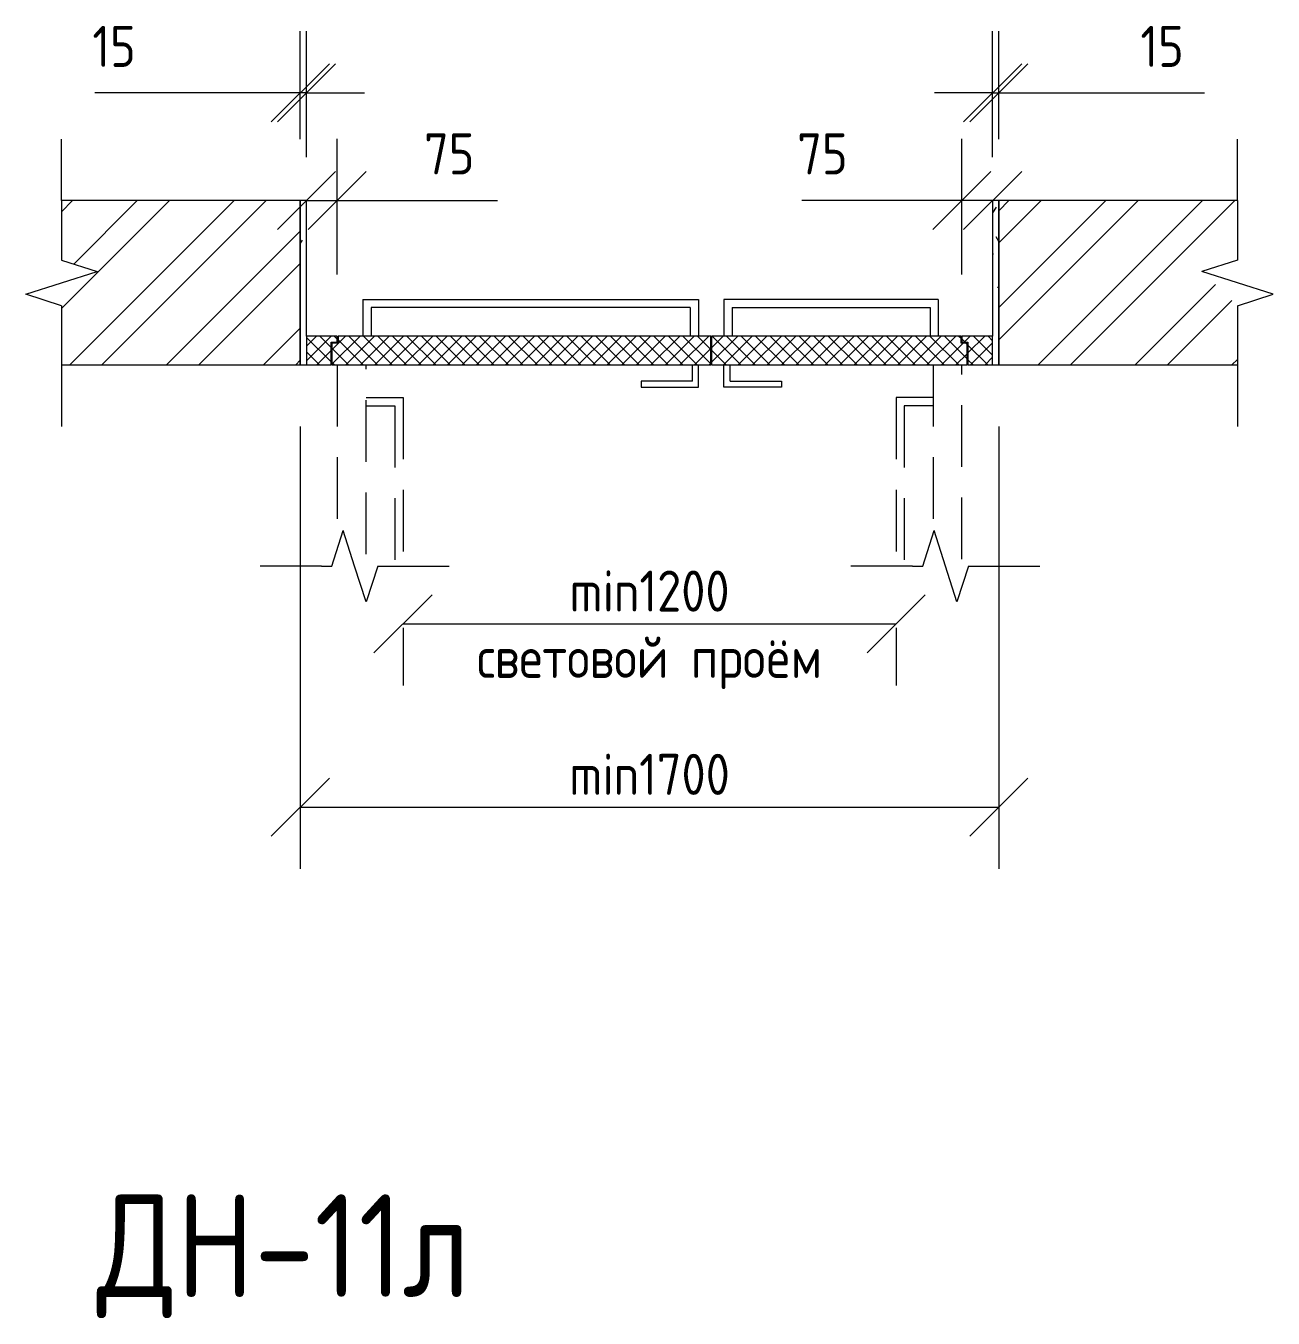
# Model space of a CAD drawing. Header units: millimetres. Extents: x -11345 to 411485, y -9810 to 73012.
# Drawn here: x -2335.1 to -2274.4, y 70954.5 to 71017.4 of the extents above; entities that cross this region are included whole.
import ezdxf

# ---------------------------------------------------------------- set-up
doc = ezdxf.new("R2010")
doc.units = ezdxf.units.MM
doc.linetypes.add('ADSK_Штриховая_ш3 п1_5', pattern=[4.5, 3, -1.5])
for name, color, linetype, lineweight in [('Аннотация', 7, 'Continuous', 18), ('Заголовки', 7, 'Continuous', 20), ('Размеры', 7, 'Continuous', 5), ('Узлы', 7, 'Continuous', 18)]:
    doc.layers.add(name, color=color, linetype=linetype, lineweight=lineweight)
doc.layers.add('Линии', color=7, linetype='Continuous', lineweight=9, true_color=0x00a600)
doc.styles.add('GOST Common_3', font='GOST_Common.ttf', dxfattribs={"width": 0.9, "height": 250})
doc.styles.add('GOST Common_5', font='GOST_Common.ttf', dxfattribs={"width": 0.9, "height": 100})
doc.styles.add('GOST Common_6', font='GOST_Common.ttf', dxfattribs={"width": 0.9, "height": 200})
doc.dimstyles.new('ADSK_Основной_2_5_мм_Округление_до_1_мм', dxfattribs={"dimscale": 304.8, "dimtxt": 250, "dimasz": 0.4639107611548557, "dimexe": 0.4921259842519685, "dimexo": 0.4921259842519685, "dimgap": 0.09842519685039369, "dimtad": 1, "dimdec": 0, "dimdsep": 46, "dimtxsty": 'GOST Common_3', "dimblk1": 'OBLIQUE', "dimblk2": 'OBLIQUE', "dimsah": 1, "dimcen": 0.09, "dimdle": 0.4921259842519685, "dimazin": 2, "dimtfac": 1, "dimtdec": 0, "dimtix": 1, "dimtmove": 0, "dimatfit": 3, "dimfxl": 1, "dimtvp": 1, "dimtolj": 1, "dimtzin": 0, "dimlwd": 20, "dimlwe": 20, "dimarcsym": 2})
doc.dimstyles.new('ADSK_Основной_2_5_мм_Округление_до_1_мм_1', dxfattribs={"dimscale": 304.8, "dimtxt": 251.4287490705518, "dimasz": 0.4639107611548557, "dimexe": 0.4921259842519685, "dimexo": 0.4921259842519685, "dimgap": 0.09842519685039369, "dimtad": 1, "dimdec": 0, "dimdsep": 46, "dimtxsty": 'GOST Common_3', "dimblk1": 'OBLIQUE', "dimblk2": 'OBLIQUE', "dimsah": 1, "dimcen": 0.09, "dimdle": 0.4921259842519685, "dimazin": 2, "dimtfac": 1, "dimtdec": 4, "dimtix": 1, "dimtmove": 1, "dimatfit": 3, "dimfxl": 1, "dimtvp": 1, "dimtolj": 1, "dimtzin": 0, "dimlwd": 20, "dimlwe": 20, "dimarcsym": 2})
pattern_1 = [(45, (-2307.06812845764, 70970.23221103258), (-0.3535533905932738, 0.3535533905932738), []), (135, (-2307.06812845764, 70970.23221103258), (-0.3535533905932738, -0.3535533905932737), [])]

# ---------------------------------------------------------------- blocks, each defined once
blk = doc.blocks.new('ADSK_Обрыв_Линия - По умолчанию-6396943-ДН-6л')
at = {"layer": 'Узлы'}
for p, q in [((-1314.115245592742, 1934.672042159568), (-1314.115245592743, 1789.672042159567)), ((-1314.115245592743, 1678.363369873213), (-1314.115245592743, 1534.672042159568))]:
    blk.add_line(p, q, dxfattribs=at)
blk = doc.blocks.new('ADSK_Обрыв_Линия - По умолчанию-6397007-ДН-6л')
at = {"layer": 'Узлы'}
for p, q in [((1548.155534503282, 1934.672042159569), (1548.155534503282, 1789.672042159568)), ((1548.155534503282, 1678.363369873214), (1548.155534503281, 1534.672042159569))]:
    blk.add_line(p, q, dxfattribs=at)
blk = doc.blocks.new('ADSK_Обрыв_Линия - По умолчанию-6400390-ДН-6л')
at = {"layer": 'Узлы'}
for p, q in [((-680.8444654967202, 1044.672042159568), (-655.8444654967226, 1044.672042159568)), ((-544.535793210368, 1044.672042159568), (-520.8444654967216, 1044.672042159567))]:
    blk.add_line(p, q, dxfattribs=at)
blk = doc.blocks.new('_Oblique')
at = {"color": 0, "linetype": 'ByBlock', "lineweight": -2}
blk.add_line((-0.5, -0.5), (0.5, 0.5), dxfattribs=at)
blk = doc.blocks.new('*D776')
at = {"layer": 'Defpoints', "color": 0, "transparency": 16777216}
for p in [(-2321.425017767574, 71014.17009945876), (-2321.725017767574, 71008.92565187578), (-2321.425017767574, 71008.92565187578)]:
    blk.add_point(p, dxfattribs=at)
at = {"layer": 'Размеры', "color": 0, "transparency": 16777216}
for p, q in [((-2321.725017767574, 71011.92565187578), (-2321.725017767574, 71017.17009945876)), ((-2321.425017767574, 71011.92565187578), (-2321.425017767574, 71017.17009945876)), ((-2321.725017767574, 71014.17009945876), (-2331.731017767574, 71014.17009945876)), ((-2321.425017767574, 71014.17009945876), (-2321.725017767574, 71014.17009945876)), ((-2321.425017767574, 71014.17009945876), (-2318.597017767574, 71014.17009945876))]:
    blk.add_line(p, q, dxfattribs=at)
at = {"layer": 'Размеры', "color": 0, "transparency": 16777216, "xscale": 2.828, "yscale": 2.828, "zscale": 2.828}
blk.add_blockref('_Oblique', (-2321.725017767574, 71014.17009945876), dxfattribs=at)
at = {"layer": 'Размеры', "color": 0, "transparency": 16777216, "xscale": 2.828, "yscale": 2.828, "zscale": 2.828, "rotation": 180}
blk.add_blockref('_Oblique', (-2321.425017767574, 71014.17009945876), dxfattribs=at)
at = {"layer": 'Размеры', "color": 0, "lineweight": 20, "transparency": 16777216, "insert": (-2331.841866363315, 71017.43676612542), "char_height": 2, "width": 3.221697191480291, "attachment_point": 1, "line_spacing_factor": 1.022761013168346, "style": 'GOST Common_5'}
blk.add_mtext('\\A1;15', dxfattribs=at)
blk = doc.blocks.new('*D777')
at = {"layer": 'Defpoints', "color": 0, "transparency": 16777216}
for p in [(-2287.725017767574, 71014.17009945876), (-2288.025017767574, 71008.92565187578), (-2287.725017767574, 71008.92565187578)]:
    blk.add_point(p, dxfattribs=at)
at = {"layer": 'Размеры', "color": 0, "transparency": 16777216}
for p, q in [((-2288.025017767574, 71011.92565187578), (-2288.025017767574, 71017.17009945876)), ((-2287.725017767574, 71011.92565187578), (-2287.725017767574, 71017.17009945876)), ((-2288.025017767574, 71014.17009945876), (-2290.853017767574, 71014.17009945876)), ((-2288.025017767574, 71014.17009945876), (-2287.725017767574, 71014.17009945876)), ((-2287.725017767574, 71014.17009945876), (-2277.719017767574, 71014.17009945876))]:
    blk.add_line(p, q, dxfattribs=at)
at = {"layer": 'Размеры', "color": 0, "transparency": 16777216, "xscale": 2.828, "yscale": 2.828, "zscale": 2.828}
blk.add_blockref('_Oblique', (-2288.025017767574, 71014.17009945876), dxfattribs=at)
at = {"layer": 'Размеры', "color": 0, "transparency": 16777216, "xscale": 2.828, "yscale": 2.828, "zscale": 2.828, "rotation": 180}
blk.add_blockref('_Oblique', (-2287.725017767574, 71014.17009945876), dxfattribs=at)
at = {"layer": 'Размеры', "color": 0, "lineweight": 20, "transparency": 16777216, "insert": (-2280.829866363315, 71017.43676612542), "char_height": 2, "width": 3.221697191480291, "attachment_point": 1, "line_spacing_factor": 1.022761013168346, "style": 'GOST Common_5'}
blk.add_mtext('\\A1;15', dxfattribs=at)
blk = doc.blocks.new('*D778')
at = {"layer": 'Defpoints', "color": 0, "transparency": 16777216}
for p in [(-2319.925017767574, 71008.93788476095), (-2321.425017767574, 71008.03732965633), (-2319.925017767574, 71002.32565187577)]:
    blk.add_point(p, dxfattribs=at)
at = {"layer": 'Размеры', "color": 0, "transparency": 16777216}
for p, q in [((-2321.425017767574, 71011.03732965633), (-2321.425017767574, 71011.93788476095)), ((-2319.925017767574, 71005.32565187577), (-2319.925017767574, 71011.93788476095)), ((-2321.434860287259, 71008.93788476095), (-2319.925017767574, 71008.93788476095)), ((-2319.925017767574, 71008.93788476095), (-2312.131335949392, 71008.93788476095))]:
    blk.add_line(p, q, dxfattribs=at)
at = {"layer": 'Размеры', "color": 0, "transparency": 16777216, "xscale": 2.828, "yscale": 2.828, "zscale": 2.828, "rotation": 180}
blk.add_blockref('_Oblique', (-2321.425017767574, 71008.93788476095), dxfattribs=at)
at = {"layer": 'Размеры', "color": 0, "transparency": 16777216, "xscale": 2.828, "yscale": 2.828, "zscale": 2.828}
blk.add_blockref('_Oblique', (-2319.925017767574, 71008.93788476095), dxfattribs=at)
at = {"layer": 'Размеры', "color": 0, "lineweight": 20, "transparency": 16777216, "insert": (-2315.699352914663, 71012.20455142761), "char_height": 2, "width": 3.784215748722881, "attachment_point": 1, "line_spacing_factor": 1.022761013168346, "style": 'GOST Common_5'}
blk.add_mtext('\\A1;75', dxfattribs=at)
blk = doc.blocks.new('*D779')
at = {"layer": 'Defpoints', "color": 0, "transparency": 16777216}
for p in [(-2288.025017767574, 71008.93788476095), (-2288.025017767574, 71008.03732965633), (-2289.525017767574, 71002.32565187577)]:
    blk.add_point(p, dxfattribs=at)
at = {"layer": 'Размеры', "color": 0, "transparency": 16777216}
for p, q in [((-2289.525017767574, 71005.32565187577), (-2289.525017767574, 71011.93788476095)), ((-2288.025017767574, 71011.03732965633), (-2288.025017767574, 71011.93788476095)), ((-2289.525017767574, 71008.93788476095), (-2297.318699585756, 71008.93788476095)), ((-2288.025017767574, 71008.93788476095), (-2289.53486028726, 71008.93788476095))]:
    blk.add_line(p, q, dxfattribs=at)
at = {"layer": 'Размеры', "color": 0, "transparency": 16777216, "xscale": 2.828, "yscale": 2.828, "zscale": 2.828, "rotation": 180}
blk.add_blockref('_Oblique', (-2289.525017767574, 71008.93788476095), dxfattribs=at)
at = {"layer": 'Размеры', "color": 0, "transparency": 16777216, "xscale": 2.828, "yscale": 2.828, "zscale": 2.828}
blk.add_blockref('_Oblique', (-2288.025017767574, 71008.93788476095), dxfattribs=at)
at = {"layer": 'Размеры', "color": 0, "lineweight": 20, "transparency": 16777216, "insert": (-2297.534898369208, 71012.20455142761), "char_height": 2, "width": 3.784215748722881, "attachment_point": 1, "line_spacing_factor": 1.022761013168346, "style": 'GOST Common_5'}
blk.add_mtext('\\A1;75', dxfattribs=at)
blk = doc.blocks.new('*D780')
at = {"layer": 'Defpoints', "color": 0, "transparency": 16777216}
for p in [(-2316.725017767574, 70991.12565187577), (-2292.725017767574, 70991.12565187577), (-2292.725017767574, 70988.31142519953)]:
    blk.add_point(p, dxfattribs=at)
at = {"layer": 'Размеры', "color": 0, "transparency": 16777216}
for p, q in [((-2316.734860287259, 70988.31142519953), (-2292.715175247889, 70988.31142519953)), ((-2316.725017767574, 70988.12565187577), (-2316.725017767574, 70985.31142519953)), ((-2292.725017767574, 70988.12565187577), (-2292.725017767574, 70985.31142519953))]:
    blk.add_line(p, q, dxfattribs=at)
at = {"layer": 'Размеры', "color": 0, "transparency": 16777216, "xscale": 2.828, "yscale": 2.828, "zscale": 2.828, "rotation": 180}
blk.add_blockref('_Oblique', (-2316.725017767574, 70988.31142519953), dxfattribs=at)
at = {"layer": 'Размеры', "color": 0, "transparency": 16777216, "xscale": 2.828, "yscale": 2.828, "zscale": 2.828}
blk.add_blockref('_Oblique', (-2292.725017767574, 70988.31142519953), dxfattribs=at)
at = {"layer": 'Размеры', "color": 0, "lineweight": 20, "transparency": 16777216, "char_height": 2, "width": 25.97812973447599, "attachment_point": 5, "style": 'GOST Common_5'}
for s, insert in [('\\A1;min1200', (-2304.725017767574, 70989.91142519953)), ('\\A1;световой проём', (-2304.725017767574, 70986.41142519952))]:
    blk.add_mtext(s, dxfattribs=dict(at, insert=insert))
blk = doc.blocks.new('*D828')
at = {"layer": 'Defpoints', "color": 0, "transparency": 16777216}
for p in [(-2321.725017767574, 71000.92565187578), (-2287.725017767574, 71000.92565187578), (-2287.725017767574, 70979.38667103501)]:
    blk.add_point(p, dxfattribs=at)
at = {"layer": 'Размеры', "color": 0, "transparency": 16777216}
for p, q in [((-2321.725017767574, 70997.92565187578), (-2321.725017767574, 70976.38667103501)), ((-2287.725017767574, 70997.92565187578), (-2287.725017767574, 70976.38667103501)), ((-2321.734860287259, 70979.38667103501), (-2287.715175247889, 70979.38667103501))]:
    blk.add_line(p, q, dxfattribs=at)
at = {"layer": 'Размеры', "color": 0, "transparency": 16777216, "xscale": 2.828, "yscale": 2.828, "zscale": 2.828, "rotation": 180}
blk.add_blockref('_Oblique', (-2321.725017767574, 70979.38667103501), dxfattribs=at)
at = {"layer": 'Размеры', "color": 0, "transparency": 16777216, "xscale": 2.828, "yscale": 2.828, "zscale": 2.828}
blk.add_blockref('_Oblique', (-2287.725017767574, 70979.38667103501), dxfattribs=at)
at = {"layer": 'Размеры', "color": 0, "lineweight": 20, "transparency": 16777216, "insert": (-2304.725017767574, 70980.98667103502), "char_height": 2, "width": 7.005912940203172, "attachment_point": 5, "style": 'GOST Common_5'}
blk.add_mtext('\\A1;min1700', dxfattribs=at)

msp = doc.modelspace()

# ---------------------------------------------------------------- hatches: boundary and pattern name
at = {"layer": 'Узлы', "lineweight": 9}
h = msp.add_hatch(dxfattribs=at)
h.set_pattern_fill('FP_2', color=256, scale=0.02, style=0, pattern_type=2)
h.set_pattern_definition([(45, (-2307.06812845764, 70970.23221103258), (-2.357310160712841, 2.357310160712841), []), (45, (-2305.49658845764, 70970.23221103258), (-2.357310160712841, 2.357310160712841), [])])
h.paths.add_polyline_path([(-2277.837068575143, 71000.92565187578), (-2276.105017767574, 71000.92565187578), (-2276.105017767574, 71003.79947843004), (-2277.837068575143, 71005.47565187578), (-2276.105017767574, 71006.02565187577), (-2276.105017767574, 71008.92565187578), (-2287.725017767574, 71008.92565187578), (-2287.725017767574, 71000.92565187578)])
h.paths.add_polyline_path([(-2333.350433369495, 71000.92565187578), (-2321.725017767574, 71000.92565187578), (-2321.725017767574, 71008.92565187578), (-2333.350433369495, 71008.92565187578), (-2333.350433369495, 71006.02565187577), (-2331.618382561926, 71005.47565187578), (-2333.350433369495, 71003.79947843004)])
h = msp.add_hatch(dxfattribs=at)
h.set_pattern_fill('FP_4', color=256, scale=0.02, style=0, pattern_type=2)
h.set_pattern_definition([(0, (-2307.06812845764, 70970.23221103258), (4.064, 1.016), [0.33528, -2.71272, 0.33528, -2.71272, -16.256]), (0, (-2307.06812845764, 70970.23221103258), (4.064, 1.016), [-6.096, 0.33528, -5.76072, 0.33528, -2.71272, -7.112000000000001]), (0, (-2307.06812845764, 70970.23221103258), (4.064, 1.016), [-15.24, 0.33528, -1.69672, 0.33528, -4.74472]), (120, (-2305.54412845764, 70970.74021103258), (-2.911881810244989, 3.011527240979959), [0.3352799999999994, -2.712719999999995, 0.3352799999999994, -2.712719999999995, -16.25599999999998]), (120, (-2305.54412845764, 70970.74021103258), (-2.911881810244989, 3.011527240979959), [-6.095999999999991, 0.3352799999999994, -5.760719999999991, 0.3352799999999994, -2.712719999999995, -7.111999999999991]), (120, (-2305.54412845764, 70970.74021103258), (-2.911881810244989, 3.011527240979959), [-15.23999999999998, 0.3352799999999994, -1.696719999999998, 0.3352799999999994, -4.744719999999994]), (240, (-2305.03612845764, 70972.77221103258), (-1.152118189755009, -4.027527240979959), [0.33528, -2.71272, 0.33528, -2.71272, -16.256]), (240, (-2305.03612845764, 70972.77221103258), (-1.152118189755009, -4.027527240979959), [-6.096, 0.33528, -5.76072, 0.33528, -2.71272, -7.112000000000001]), (240, (-2305.03612845764, 70972.77221103258), (-1.152118189755009, -4.027527240979959), [-15.24, 0.33528, -1.69672, 0.33528, -4.74472])])
h.paths.add_polyline_path([(-2287.725017767574, 71000.92565187578), (-2287.725017767574, 71008.92565187578), (-2288.025017767574, 71008.92565187578), (-2288.025017767574, 71000.92565187578)])
h.paths.add_polyline_path([(-2321.725017767574, 71000.92565187578), (-2321.425017767574, 71000.92565187578), (-2321.425017767574, 71008.92565187578), (-2321.725017767574, 71008.92565187578), (-2321.725017767574, 71001.98565187577)])
h = msp.add_hatch(dxfattribs=at)
h.set_pattern_fill('FP_3', color=256, scale=0.02, style=0, pattern_type=2)
h.set_pattern_definition(pattern_1)
h.paths.add_polyline_path([(-2289.225017767574, 71000.92565187578), (-2288.025017767574, 71000.92565187578), (-2288.025017767574, 71002.32565187577), (-2289.525017767574, 71002.32565187577), (-2289.525017767574, 71002.02565187577), (-2289.225017767574, 71002.02565187577), (-2289.225017767574, 71001.98565187577)])
h.paths.add_polyline_path([(-2320.225017767574, 71000.92565187578), (-2320.225017767574, 71002.02565187577), (-2319.925017767574, 71002.02565187577), (-2319.925017767574, 71002.32565187577), (-2321.425017767574, 71002.32565187577), (-2321.425017767574, 71000.92565187578)])
h = msp.add_hatch(dxfattribs=at)
h.set_pattern_fill('FP_3', color=256, scale=0.02, style=0, pattern_type=2)
h.set_pattern_definition(pattern_1)
h.paths.add_polyline_path([(-2301.705017767574, 71000.92565187578), (-2289.265017767574, 71000.92565187578), (-2289.265017767574, 71001.98565187577), (-2289.565017767574, 71001.98565187577), (-2289.565017767574, 71002.32565187577), (-2301.705017767574, 71002.32565187577), (-2301.705017767574, 71001.98565187577)])
h.paths.add_polyline_path([(-2320.185017767574, 71000.92565187578), (-2301.745017767574, 71000.92565187578), (-2301.745017767574, 71002.32565187577), (-2319.885017767574, 71002.32565187577), (-2319.885017767574, 71001.98565187577), (-2320.185017767574, 71001.98565187577)])

# ---------------------------------------------------------------- linework, layer by layer
at = {"layer": 'Аннотация'}
for p, q in [((-2333.350433369495, 71008.92565187578), (-2333.350433369495, 71011.92565187578)), ((-2276.105017767574, 71008.92565187578), (-2276.105017767574, 71011.92565187578)), ((-2333.350433369495, 71006.02565187577), (-2331.618382561926, 71005.47565187576)), ((-2333.350433369495, 71006.02565187577), (-2331.618382561926, 71005.47565187576)), ((-2276.105017767574, 71006.02565187577), (-2277.837068575143, 71005.47565187576)), ((-2276.105017767574, 71006.02565187577), (-2277.837068575143, 71005.47565187576)), ((-2333.350433369497, 71004.92565187578), (-2331.618382561926, 71005.47565187576)), ((-2276.105017767572, 71004.92565187578), (-2277.837068575143, 71005.47565187576)), ((-2335.083436106454, 71004.36256515291), (-2333.350433369498, 71004.92565187578)), ((-2335.083436106454, 71004.36256515291), (-2333.350433369493, 71004.92565187578)), ((-2333.350433369495, 71003.79947843004), (-2335.083436106454, 71004.36256515291)), ((-2333.350433369495, 71003.79947843004), (-2335.083436106454, 71004.36256515291)), ((-2274.372015030615, 71004.36256515291), (-2276.105017767571, 71004.92565187578)), ((-2274.372015030615, 71004.36256515291), (-2276.105017767577, 71004.92565187578)), ((-2276.105017767574, 71003.79947843004), (-2274.372015030615, 71004.36256515291)), ((-2276.105017767574, 71003.79947843004), (-2274.372015030615, 71004.36256515291)), ((-2333.350433369495, 71000.92565187578), (-2333.350433369495, 70997.92565187578)), ((-2276.105017767574, 71000.92565187578), (-2276.105017767574, 70997.92565187578)), ((-2320.185017767574, 70991.12565187577), (-2319.635017767574, 70992.85770268334)), ((-2320.185017767574, 70991.12565187577), (-2319.635017767574, 70992.85770268334)), ((-2319.085017767574, 70991.12565187577), (-2319.635017767574, 70992.85770268334)), ((-2291.425017767574, 70991.12565187577), (-2290.875017767574, 70992.85770268334)), ((-2291.425017767574, 70991.12565187577), (-2290.875017767574, 70992.85770268334)), ((-2290.325017767574, 70991.12565187577), (-2290.875017767574, 70992.85770268334)), ((-2320.685017767574, 70991.12565187577), (-2323.685017767574, 70991.12565187577)), ((-2318.521931044711, 70989.39264913881), (-2319.085017767573, 70991.12565187577)), ((-2318.521931044711, 70989.39264913881), (-2319.085017767575, 70991.12565187577)), ((-2317.958844321847, 70991.12565187577), (-2318.521931044711, 70989.39264913881)), ((-2317.958844321847, 70991.12565187577), (-2318.521931044711, 70989.39264913881)), ((-2317.485017767574, 70991.12565187577), (-2314.485017767574, 70991.12565187577)), ((-2291.925017767574, 70991.12565187577), (-2294.925017767574, 70991.12565187577)), ((-2289.761931044711, 70989.39264913881), (-2290.325017767573, 70991.12565187577)), ((-2289.761931044711, 70989.39264913881), (-2290.325017767575, 70991.12565187577)), ((-2289.198844321847, 70991.12565187577), (-2289.761931044711, 70989.39264913881)), ((-2289.198844321847, 70991.12565187577), (-2289.761931044711, 70989.39264913881)), ((-2288.725017767574, 70991.12565187577), (-2285.725017767574, 70991.12565187577))]:
    msp.add_line(p, q, dxfattribs=at)
at = {"layer": 'Линии', "color": 7}
for p, q in [((-2321.725017767574, 71008.92565187578), (-2333.350433369495, 71008.92565187578)), ((-2321.725017767574, 71000.92565187578), (-2321.725017767574, 71008.92565187578)), ((-2321.425017767574, 71008.92565187578), (-2321.725017767574, 71008.92565187578)), ((-2321.725017767574, 71008.92565187578), (-2321.725017767574, 71000.92565187578)), ((-2321.425017767574, 71002.32565187577), (-2321.425017767574, 71008.92565187578)), ((-2287.725017767574, 71008.92565187578), (-2288.025017767574, 71008.92565187578)), ((-2288.025017767574, 71008.92565187578), (-2288.025017767574, 71002.32565187577)), ((-2276.105017767574, 71008.92565187578), (-2287.725017767574, 71008.92565187578)), ((-2287.725017767574, 71008.92565187578), (-2287.725017767574, 71000.92565187578)), ((-2287.725017767574, 71000.92565187578), (-2287.725017767574, 71008.92565187578)), ((-2319.925017767574, 71002.32565187577), (-2321.425017767574, 71002.32565187577)), ((-2321.425017767574, 71002.32565187577), (-2321.425017767574, 71000.92565187578)), ((-2320.225017767574, 71000.92565187578), (-2320.225017767574, 71002.02565187577)), ((-2320.225017767574, 71002.02565187577), (-2319.925017767574, 71002.02565187577)), ((-2319.885017767574, 71001.98565187577), (-2320.185017767574, 71001.98565187577)), ((-2320.185017767574, 71001.98565187577), (-2320.185017767574, 71000.92565187578)), ((-2319.925017767574, 71002.02565187577), (-2319.925017767574, 71002.32565187577)), ((-2301.745017767574, 71002.32565187577), (-2319.885017767574, 71002.32565187577)), ((-2319.885017767574, 71002.32565187577), (-2319.885017767574, 71001.98565187577)), ((-2301.745017767574, 71000.92565187578), (-2301.745017767574, 71002.32565187577)), ((-2301.705017767574, 71002.32565187577), (-2301.705017767574, 71000.92565187578)), ((-2289.565017767574, 71002.32565187577), (-2301.705017767574, 71002.32565187577)), ((-2289.565017767574, 71001.98565187577), (-2289.565017767574, 71002.32565187577)), ((-2289.265017767574, 71001.98565187577), (-2289.565017767574, 71001.98565187577)), ((-2288.025017767574, 71002.32565187577), (-2289.525017767574, 71002.32565187577)), ((-2289.525017767574, 71002.32565187577), (-2289.525017767574, 71002.02565187577)), ((-2289.525017767574, 71002.02565187577), (-2289.225017767574, 71002.02565187577)), ((-2289.265017767574, 71000.92565187578), (-2289.265017767574, 71001.98565187577)), ((-2289.225017767574, 71002.02565187577), (-2289.225017767574, 71000.92565187578)), ((-2288.025017767574, 71000.92565187578), (-2288.025017767574, 71002.32565187577)), ((-2333.350433369495, 71000.92565187578), (-2321.725017767574, 71000.92565187578)), ((-2321.725017767574, 71000.92565187578), (-2321.425017767574, 71000.92565187578)), ((-2321.425017767574, 71000.92565187578), (-2320.225017767574, 71000.92565187578)), ((-2320.185017767574, 71000.92565187578), (-2301.745017767574, 71000.92565187578)), ((-2301.705017767574, 71000.92565187578), (-2289.265017767574, 71000.92565187578)), ((-2289.225017767574, 71000.92565187578), (-2288.025017767574, 71000.92565187578)), ((-2288.025017767574, 71000.92565187578), (-2287.725017767574, 71000.92565187578)), ((-2287.725017767574, 71000.92565187578), (-2276.105017767574, 71000.92565187578))]:
    msp.add_line(p, q, dxfattribs=at)
at = {"layer": 'Линии', "color": 7, "lineweight": 20}
for p, q in [((-2318.679847846369, 71004.1160360541), (-2302.34034260997, 71004.1160360541)), ((-2318.679847846369, 71004.1160360541), (-2318.679847846369, 71002.32565187577)), ((-2302.34034260997, 71004.1160360541), (-2302.34034260997, 71002.32565187577)), ((-2301.108169214649, 71004.1160360541), (-2301.108169214649, 71002.32565187577)), ((-2290.673440378934, 71004.1160360541), (-2301.108169214649, 71004.1160360541)), ((-2290.673440378934, 71004.1160360541), (-2290.673440378934, 71002.32565187577)), ((-2302.74034260997, 71003.71603605409), (-2318.279847846369, 71003.71603605409)), ((-2318.279847846369, 71003.71603605409), (-2318.279847846369, 71002.32565187577)), ((-2302.74034260997, 71003.71603605409), (-2302.74034260997, 71002.32565187577)), ((-2300.708169214649, 71003.71603605409), (-2291.073440378934, 71003.71603605409)), ((-2300.708169214649, 71003.71603605409), (-2300.708169214649, 71002.32565187577)), ((-2291.073440378934, 71003.71603605409), (-2291.073440378934, 71002.32565187577)), ((-2302.640342609971, 71000.13526769745), (-2302.640342609971, 71000.92565187578)), ((-2302.34034260997, 70999.83526769745), (-2302.34034260997, 71000.92565187578)), ((-2301.108169214649, 70999.83526769745), (-2301.108169214649, 71000.92565187578)), ((-2300.80816921465, 71000.13526769745), (-2300.80816921465, 71000.92565187578)), ((-2302.640342609971, 71000.13526769745), (-2305.140342609971, 71000.13526769745)), ((-2305.140342609971, 71000.13526769745), (-2305.140342609971, 70999.83526769745)), ((-2300.80816921465, 71000.13526769745), (-2298.30816921465, 71000.13526769745)), ((-2298.30816921465, 71000.13526769745), (-2298.30816921465, 70999.83526769745)), ((-2305.140342609971, 70999.83526769745), (-2302.34034260997, 70999.83526769745)), ((-2298.30816921465, 70999.83526769745), (-2301.108169214649, 70999.83526769745))]:
    msp.add_line(p, q, dxfattribs=at)
at = {"layer": 'Линии', "color": 7, "linetype": 'ADSK_Штриховая_ш3 п1_5', "lineweight": 20}
for p, q in [((-2319.925017767574, 71000.92565187578), (-2319.925017767574, 70991.94443953026)), ((-2318.525017767574, 70991.71069942942), (-2318.525017767574, 71000.92565187578)), ((-2290.925017767574, 71000.92565187578), (-2290.925017767574, 70992.70024351902)), ((-2289.525017767574, 70991.46269872585), (-2289.525017767574, 71000.92565187578)), ((-2318.525017767574, 70999.33526769745), (-2316.725017767574, 70999.33526769745)), ((-2316.725017767574, 70999.33526769745), (-2316.725017767574, 70991.12565187577)), ((-2290.925017767574, 70999.33526769745), (-2292.725017767574, 70999.33526769745)), ((-2292.725017767574, 70999.33526769745), (-2292.725017767574, 70991.12565187577)), ((-2318.525017767574, 70998.93526769745), (-2317.125017767574, 70998.93526769745)), ((-2317.125017767574, 70998.93526769745), (-2317.125017767574, 70991.12565187577)), ((-2292.325017767574, 70998.93526769745), (-2292.325017767574, 70991.12565187577)), ((-2290.925017767574, 70998.93526769745), (-2292.325017767574, 70998.93526769745))]:
    msp.add_line(p, q, dxfattribs=at)

# ---------------------------------------------------------------- block references
at = {"layer": 'Узлы', "xscale": 0.02, "yscale": 0.02, "zscale": 0.02}
for name, p in [('ADSK_Обрыв_Линия - По умолчанию-6396943-ДН-6л', (-2307.06812845764, 70970.23221103258)), ('ADSK_Обрыв_Линия - По умолчанию-6397007-ДН-6л', (-2307.06812845764, 70970.23221103258)), ('ADSK_Обрыв_Линия - По умолчанию-6400390-ДН-6л', (-2307.06812845764, 70970.23221103258)), ('ADSK_Обрыв_Линия - По умолчанию-6400390-ДН-6л', (-2278.30812845764, 70970.23221103258))]:
    msp.add_blockref(name, p, dxfattribs=at)

# ---------------------------------------------------------------- texts
at = {"layer": 'Заголовки', "lineweight": 9, "insert": (-2322.552194425647, 70954.5047077479), "char_height": 5, "width": 18.873, "attachment_point": 8, "line_spacing_factor": 1.022765581104984, "style": 'GOST Common_6'}
msp.add_mtext('\\pxqc,t0.36,0.72,1.08,1.44,1.8,2.16,2.52,2.88,3.24,3.6,3.96,4.32,4.68,5.04,5.4,5.76,6.12,6.48,6.84,7.2,7.56,7.92,8.28,8.64,9,9.36,9.72,10.08,10.44,10.8,11.16,11.52;{ДН-11л}', dxfattribs=at)

# ---------------------------------------------------------------- dimensions: what is measured, and where the dimension line sits
at = {"layer": 'Размеры', "lineweight": 20}
for base, p1, p2, override, picture, middle in [((-2321.425017767574, 71014.17009945876), (-2321.725017767574, 71008.92565187578), (-2321.425017767574, 71008.92565187578), {"dimscale": 0, "dimtxt": 76635.4827167042, "dimasz": 141.4, "dimexe": 150, "dimexo": 150, "dimgap": 30, "dimlfac": 50, "dimpost": '<>', "dimtxsty": 'GOST Common_5', "dimcen": 27.432, "dimfxl": 15, "dimlwd": 65535, "dimlwe": 65535}, '*D776', (-2330.231017767574, 71014.17009945876)), ((-2287.725017767574, 71014.17009945876), (-2288.025017767574, 71008.92565187578), (-2287.725017767574, 71008.92565187578), {"dimscale": 0, "dimtxt": 76635.4827167042, "dimasz": 141.4, "dimexe": 150, "dimexo": 150, "dimgap": 30, "dimlfac": 50, "dimpost": '<>', "dimtxsty": 'GOST Common_5', "dimcen": 27.432, "dimfxl": 15, "dimlwd": 65535, "dimlwe": 65535}, '*D777', (-2279.219017767574, 71014.17009945876)), ((-2319.925017767574, 71008.93788476095), (-2321.425017767574, 71008.03732965633), (-2319.925017767574, 71002.32565187577), {"dimscale": 0, "dimtxt": 76635.4827167042, "dimasz": 141.4, "dimexe": 150, "dimexo": 150, "dimgap": 30, "dimlfac": 50, "dimpost": '<>', "dimtxsty": 'GOST Common_5', "dimcen": 27.432, "dimfxl": 295.2679421687748, "dimlwd": 65535, "dimlwe": 65535}, '*D778', (-2313.807245040301, 71008.93788476095)), ((-2288.025017767574, 71008.93788476095), (-2289.525017767574, 71002.32565187577), (-2288.025017767574, 71008.03732965633), {"dimscale": 0, "dimtxt": 76635.4827167042, "dimasz": 141.4, "dimexe": 150, "dimexo": 150, "dimgap": 30, "dimlfac": 50, "dimpost": '<>', "dimtxsty": 'GOST Common_5', "dimcen": 27.432, "dimfxl": 295.267942168779, "dimlwd": 65535, "dimlwe": 65535}, '*D779', (-2295.642790494847, 71008.93788476095))]:
    dim = msp.add_linear_dim(base=base, p1=p1, p2=p2, dimstyle='ADSK_Основной_2_5_мм_Округление_до_1_мм', override=override, dxfattribs=at)
    dim.commit()
    dim.dimension.update_dxf_attribs({"geometry": picture, "text_midpoint": middle, "dimtype": 160})
dim = msp.add_linear_dim(base=(-2287.725017767574, 70979.38667103501), p1=(-2321.725017767574, 71000.92565187578), p2=(-2287.725017767574, 71000.92565187578), dimstyle='ADSK_Основной_2_5_мм_Округление_до_1_мм_1', override={"dimscale": 0, "dimtxt": 76635.4827167042, "dimasz": 141.4, "dimexe": 150, "dimexo": 150, "dimgap": 30, "dimlfac": 50, "dimpost": 'min<>', "dimtxsty": 'GOST Common_5', "dimcen": 27.432, "dimfxl": 1200.000000000004, "dimlwd": 65535, "dimlwe": 65535}, dxfattribs=at)
dim.commit()
dim.dimension.update_dxf_attribs({"geometry": '*D828', "text_midpoint": (-2304.725017767574, 70980.98667103502)})
dim = msp.add_linear_dim(base=(-2292.725017767574, 70988.31142519953), p1=(-2316.725017767574, 70991.12565187577), p2=(-2292.725017767574, 70991.12565187577), text='<>\\Xсветовой проём', dimstyle='ADSK_Основной_2_5_мм_Округление_до_1_мм_1', override={"dimscale": 0, "dimtxt": 76635.4827167042, "dimasz": 141.4, "dimexe": 150, "dimexo": 150, "dimgap": 30, "dimlfac": 50, "dimpost": 'min<>', "dimtxsty": 'GOST Common_5', "dimcen": 27.432, "dimfxl": 1200.000000000004, "dimlwd": 65535, "dimlwe": 65535}, dxfattribs=at)
dim.commit()
dim.dimension.update_dxf_attribs({"geometry": '*D780', "text_midpoint": (-2304.725017767574, 70988.31142519953)})

doc.saveas('drawing.dxf')
